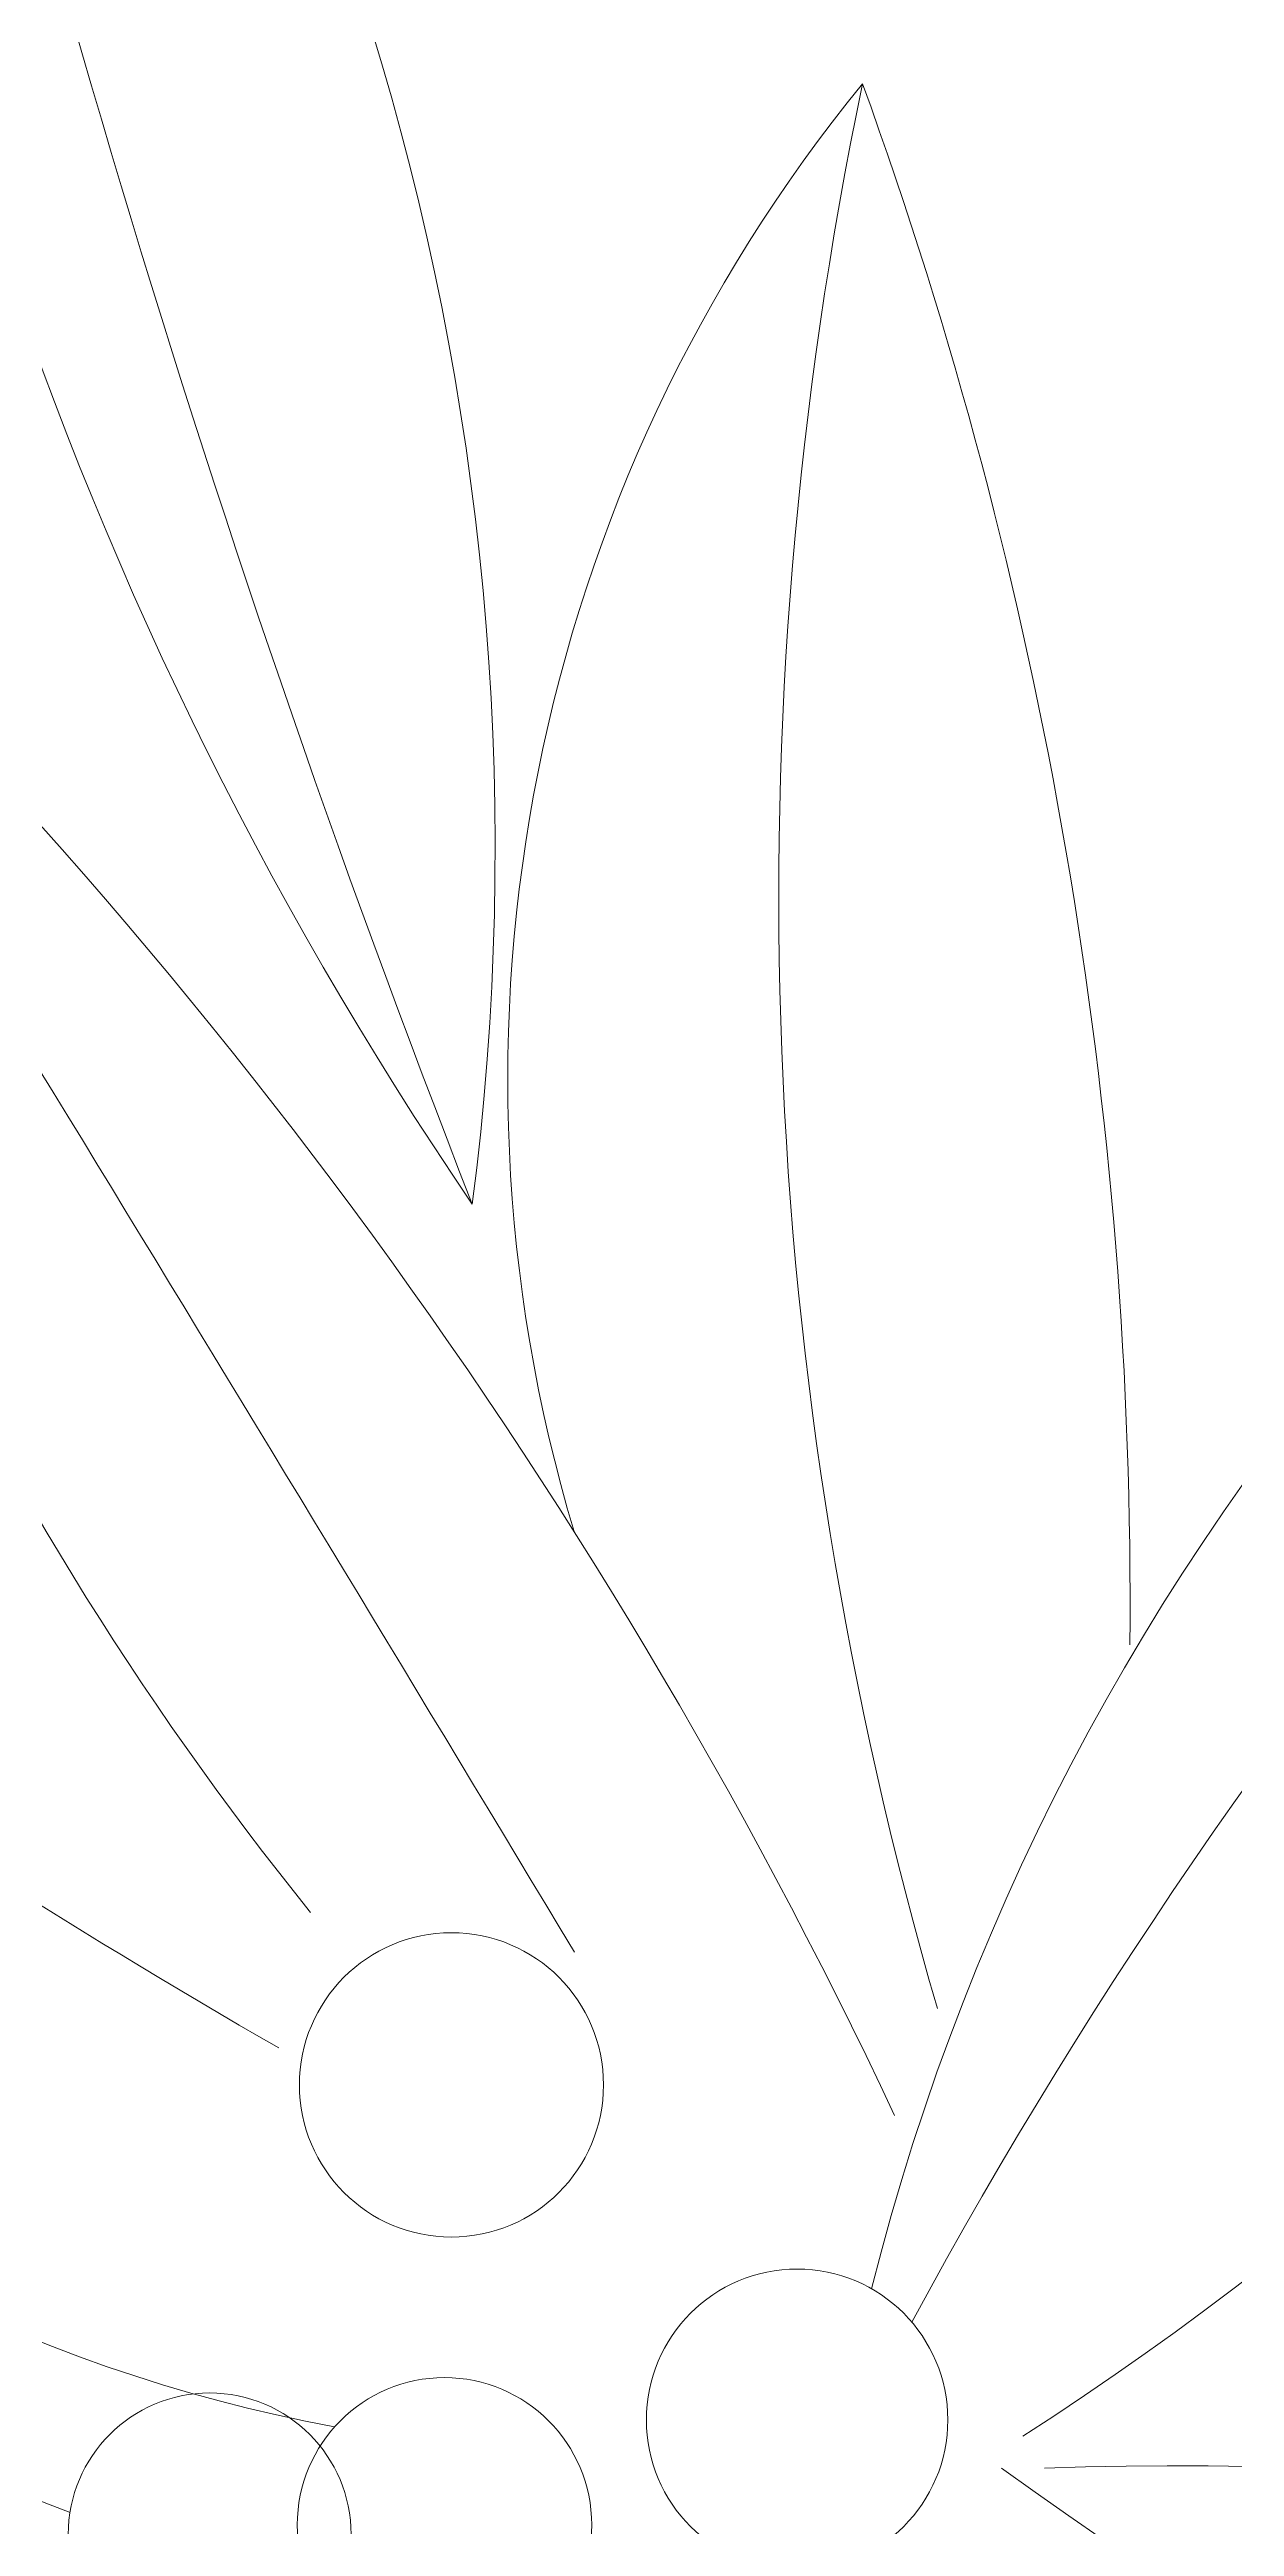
# Model space of a CAD drawing. Header units: millimetres. Extents: x 46404 to 154333, y -1327 to 55734.
# Drawn here: x 68056.4 to 68196.7, y 53700.1 to 53993.1 of the extents above; entities that cross this region are included whole.
import ezdxf

# ---------------------------------------------------------------- set-up
doc = ezdxf.new("R2010")
doc.units = ezdxf.units.MM
for name, color, linetype, lineweight in [('G-IMPT-2', 8, 'Continuous', 18), ('G-IMPT-4', 7, 'Continuous', 18), ('L-PLNT', 71, 'Continuous', 18)]:
    doc.layers.add(name, color=color, linetype=linetype, lineweight=lineweight)
doc.styles.add('Arial', font='arial.ttf', dxfattribs={"height": 0.0225})

# ---------------------------------------------------------------- blocks, each defined once
blk = doc.blocks.new('CAY DUA VAN PHAT - CAY DUA VAN PHAT_dwg-2253781-TKCS_RAMP NKT 2 - MẶT BẰNG')
at = {"layer": 'G-IMPT-2'}
for centre, radius in [((672.09, 720.8), 35.68), ((592.84, 638.98), 35.99), ((696.93, 637.33), 34.85), ((699.2, 581.75), 33.48)]:
    blk.add_circle(centre, radius, dxfattribs=at)
for centre, radius, start, end in [((1505.19, 811.21), 822.27, 139.40241, 182.22196), ((-165.56, 1381.78), 1047, 324.19163, 358.05796), ((5.95, 342.33), 797.16, 32.80883, 72.67027), ((1228.07, 1817.95), 1216.67, 215.97087, 241.57597), ((779.81, 1288.74), 567.56, 199.06916, 255.84865), ((478.87, -252.08), 1051.7, 89.46131, 109.98389), ((311.62, 1657.04), 940.58, 258.21063, 286.24623), ((1139.97, -402.53), 1267.2, 115.21824, 137.85612), ((354.97, 1024.5), 372.19, 230.74454, 286.70355), ((17875.27, -28108.81), 33583.9, 121.033453, 121.755144), ((300.46, -7.06), 656.38, 82.64497, 130.22753), ((-760.74, 3572.92), 3144.94, 281.76683, 291.3553), ((-128.19, 1396.14), 910.32, 271.06337, 304.27673), ((308.23, 679.24), 371.77, 282.00401, 349.47), ((76.52, 1194.14), 756.6, 279.42347, 308.93899), ((-1078.81, 1555.76), 1918.95, 319.73906, 330.06235), ((354.24, 677.65), 363.4, 274.94295, 339.21406)]:
    blk.add_arc(centre, radius, start, end, dxfattribs=at)
blk = doc.blocks.new('CAY DUA VAN PHAT - CAY DUA VAN PHAT_dwg-V28-TKCS_RAMP NKT 2 - MẶT BẰNG')
at = {"layer": 'G-IMPT-2'}
for centre, radius in [((672.09, 720.8), 35.68), ((592.84, 638.98), 35.99), ((696.93, 637.33), 34.85), ((699.2, 581.75), 33.48)]:
    blk.add_circle(centre, radius, dxfattribs=at)
for centre, radius, start, end in [((1505.19, 811.21), 822.27, 139.40241, 182.22196), ((-165.56, 1381.78), 1047, 324.19163, 358.05796), ((5.95, 342.33), 797.16, 32.80883, 72.67027), ((1228.07, 1817.95), 1216.67, 215.97087, 241.57597), ((779.81, 1288.74), 567.56, 199.06916, 255.84865), ((478.87, -252.08), 1051.7, 89.46131, 109.98389), ((311.62, 1657.04), 940.58, 258.21063, 286.24623), ((1139.97, -402.53), 1267.2, 115.21824, 137.85612), ((354.97, 1024.5), 372.19, 230.74454, 286.70355), ((17875.27, -28108.81), 33583.9, 121.033453, 121.755144), ((300.46, -7.06), 656.38, 82.64497, 130.22753), ((-760.74, 3572.92), 3144.94, 281.76683, 291.3553), ((-128.19, 1396.14), 910.32, 271.06337, 304.27673), ((308.23, 679.24), 371.77, 282.00401, 349.47), ((76.52, 1194.14), 756.6, 279.42347, 308.93899), ((-1078.81, 1555.76), 1918.95, 319.73906, 330.06235), ((354.24, 677.65), 363.4, 274.94295, 339.21406)]:
    blk.add_arc(centre, radius, start, end, dxfattribs=at)
at = {"layer": 'G-IMPT-4', "char_height": 0.0225, "attachment_point": 1, "line_spacing_factor": 0.941778, "style": 'Arial'}
for s, insert, width in [('KTS.Vo nguyen Loc', (583.99, 598.11), 0.3336), ('10 - 8 - 1998', (583.99, 598.07), 0.2132)]:
    blk.add_mtext(s, dxfattribs=dict(at, insert=insert, width=width))
blk = doc.blocks.new('CAY DUA VAN PHAT - CAY DUA VAN PHAT-V29-TKCS_RAMP NKT 2 - MẶT BẰNG')
at = {"xscale": 0.5, "yscale": 0.5, "zscale": 0.5}
for name in ['CAY DUA VAN PHAT - CAY DUA VAN PHAT_dwg-2253781-TKCS_RAMP NKT 2 - MẶT BẰNG', 'CAY DUA VAN PHAT - CAY DUA VAN PHAT_dwg-V28-TKCS_RAMP NKT 2 - MẶT BẰNG']:
    blk.add_blockref(name, (-151.82, -370.52), dxfattribs=at)

msp = doc.modelspace()

# ---------------------------------------------------------------- block references
at = {"layer": 'L-PLNT', "rotation": 269.9999999999997}
msp.add_blockref('CAY DUA VAN PHAT - CAY DUA VAN PHAT-V29-TKCS_RAMP NKT 2 - MẶT BẰNG', (68155, 53896.94), dxfattribs=at)

doc.saveas('drawing.dxf')
